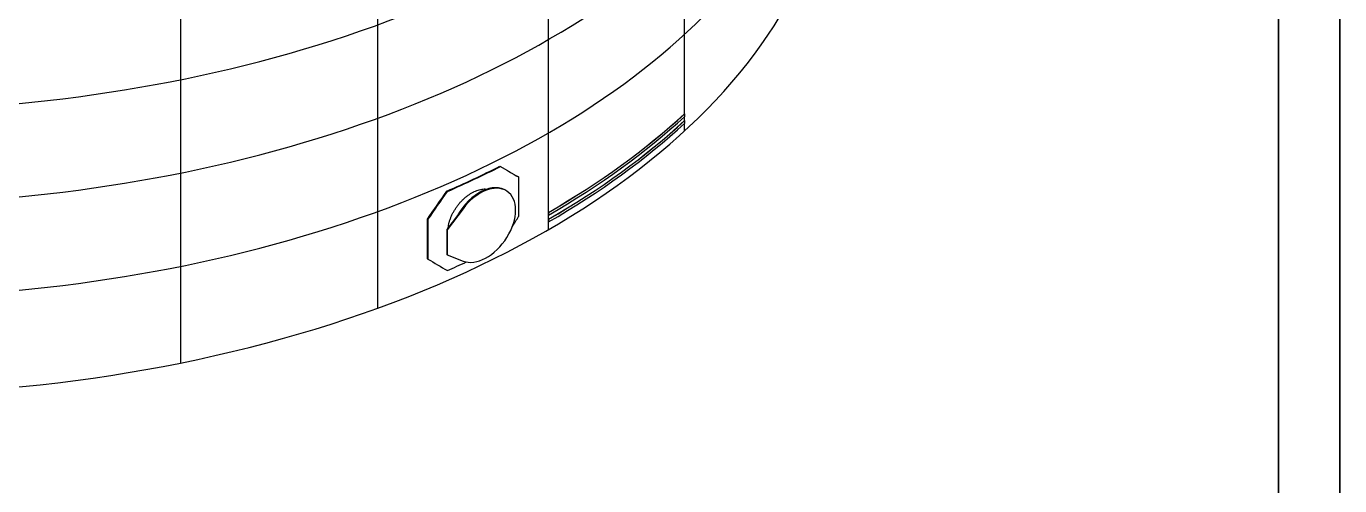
# Model space of a CAD drawing. Header units: millimetres. Extents: x 0 to 126150, y 0 to 89100.
# Drawn here: x 110056 to 126150, y 22360 to 27987 of the extents above; entities that cross this region are included whole.
import ezdxf

# ---------------------------------------------------------------- set-up
doc = ezdxf.new("R2010")
doc.units = ezdxf.units.MM
doc.header["$LTSCALE"] = 150
doc.layers.get('0').update_dxf_attribs({"lineweight": 18})
for name, color, linetype, lineweight in [('Border', 7, 'Continuous', 35), ('Visible', 7, 'Continuous', 25), ('Visible Narrow', 7, 'Continuous', 18)]:
    doc.layers.add(name, color=color, linetype=linetype, lineweight=lineweight)

# ---------------------------------------------------------------- blocks, each defined once
blk = doc.blocks.new('Borders Bigadan Border')
at = {"layer": 'Border'}
for p, q in [((841, 594), (841, 0)), ((836, 5), (836, 589))]:
    blk.add_line(p, q, dxfattribs=at)

msp = doc.modelspace()

# ---------------------------------------------------------------- linework, layer by layer
at = {"layer": 'Visible'}
for p, q in [((118123.26, 26916.27), (118123.26, 44106.93)), ((116454.84, 25708.38), (116454.84, 42966.19)), ((114362.69, 24534.45), (114362.69, 42037.69)), ((111951.74, 23864.12), (111951.74, 41385.73)), ((118123.26, 26916.27), (118124.11, 26915.97)), ((118123.26, 26831.36), (118123.26, 26882.53)), ((118124.11, 26883.31), (118124.11, 26915.97)), ((118123.26, 26831.36), (118124.11, 26831.05)), ((118123.26, 26705.62), (118123.26, 26797.61)), ((118124.11, 26798.39), (118124.11, 26831.05)), ((115860.57, 26273.36), (115867.33, 26269.1)), ((116087.97, 26141.36), (116081.22, 26145.62)), ((116087.97, 26141.36), (116087.97, 25657.18)), ((115215.54, 25963.4), (115209.71, 25968.09)), ((115947.27, 25966.66), (115942.22, 25970.25)), ((115947.27, 25966.66), (115952.31, 25963.08)), ((115403.32, 25756.01), (115209.31, 25497.45)), ((115408.36, 25752.42), (115214.35, 25493.86)), ((114971.34, 25625.06), (114977.17, 25620.37)), ((114971.34, 25140.88), (114971.34, 25625.06)), ((114977.17, 25620.37), (114977.17, 25136.19)), ((116454.83, 25675.71), (116454.83, 25708.37)), ((116454.83, 25708.37), (116455.54, 25707.97)), ((116454.83, 25675.71), (116455.54, 25675.31)), ((116454.83, 25590.8), (116454.83, 25623.46)), ((116454.83, 25623.46), (116455.54, 25623.05)), ((116454.83, 25590.8), (116455.54, 25590.39)), ((116454.84, 25623.46), (116454.84, 25675.71)), ((116454.84, 25497.72), (116454.84, 25590.8)), ((116455.54, 25707.97), (116455.54, 25675.31)), ((116455.54, 25623.05), (116455.54, 25590.39)), ((115209.31, 25497.45), (115214.35, 25493.86)), ((115209.31, 25497.45), (115209.31, 25192.08)), ((115214.35, 25493.86), (115214.35, 25188.49)), ((114977.17, 25136.19), (114971.34, 25140.88)), ((115209.31, 25192.08), (115214.35, 25188.49)), ((115214.35, 25188.49), (115408.36, 25111.92))]:
    msp.add_line(p, q, dxfattribs=at)
for centre, major_axis, ratio, start_param, end_param in [((108004.91, 33846.4), (11950, 0), 0.57735027, 3.14159265, 6.28318531), ((108004.91, 32703.3), (11950, 0), 0.57735027, 3.14159265, 6.28318531), ((108004.91, 31560.21), (11950, 0), 0.57735027, 3.14159265, 6.28318531), ((108004.91, 30376.29), (11950, 0), 0.57735027, 3.92699082, 6.28318531), ((108004.91, 30586.94), (11950, 0), 0.57735027, 5.49778693, 5.72218638), ((108004.91, 30586.94), (-11951, 0), 0.57735027, 2.35619428, 2.58059373), ((108004.91, 30554.28), (11951, 0), 0.57735027, 5.49778693, 5.72218638), ((108004.91, 30502.03), (11950, 0), 0.57735027, 5.49778693, 5.72218638), ((108004.91, 30502.03), (-11951, 0), 0.57735027, 2.35619428, 2.58059373), ((108004.91, 30469.37), (11951, 0), 0.57735027, 5.49778693, 5.72218638), ((108004.91, 31472.43), (-11950, 0), 0.57735027, 2.21794219, 2.28812981), ((108004.91, 31472.43), (11960, 0), 0.57735027, 5.35951412, 5.42974318), ((108004.91, 31230.75), (-11949.24, 7194.45), 0.01873842, 2.29941144, 2.32418385), ((108004.91, 31230.75), (-11959.24, 7200.47), 0.01873842, 2.29943216, 2.32418385), ((108004.91, 31230.75), (9372.13, 14026.82), 0.52855098, 4.66549809, 4.6902705), ((108004.91, 31230.75), (-9379.97, -14038.56), 0.52855098, 1.52390544, 1.54865713), ((115648.23, 25556.58), (293.99, 413.67), 0.63373401, 0, 1.72643785), ((115653.27, 25552.99), (293.99, 413.67), 0.63373401, 0, 1.53003366), ((115653.27, 25552.99), (293.99, 413.67), 0.63373401, 0, 1.53003366), ((115658.32, 25549.41), (-293.99, -413.67), 0.63373401, 0.15512881, 4.67162632), ((108004.91, 30746.57), (8723.33, 14488.56), 0.56472136, 4.69258841, 4.70110735), ((108004.91, 30746.57), (-11946.85, 7982.38), 0.07023087, 2.24006066, 2.26481236), ((108004.91, 30504.88), (-11960, 0), 0.57735027, 2.21792147, 2.24259887)]:
    msp.add_ellipse(centre, major_axis=major_axis, ratio=ratio, start_param=start_param, end_param=end_param, dxfattribs=at)
msp.add_open_spline([(115226.96, 25520.98), (115227.95, 25530.62), (115229.33, 25540.47), (115233.15, 25562.14), (115235.74, 25574), (115241.98, 25597.94), (115245.63, 25610.02), (115253.91, 25634.18), (115258.56, 25646.28), (115268.76, 25670.29), (115274.32, 25682.21), (115286.21, 25705.66), (115292.55, 25717.2), (115305.84, 25739.71), (115312.8, 25750.67), (115327.13, 25771.86), (115334.75, 25782.44), (115350.81, 25803.34), (115359.25, 25813.65), (115376.81, 25833.8), (115385.93, 25843.64), (115404.73, 25862.64), (115414.39, 25871.81), (115434.11, 25889.31), (115444.16, 25897.65), (115464.48, 25913.38), (115474.75, 25920.78), (115495.31, 25934.51), (115505.6, 25940.84), (115526.02, 25952.41), (115536.14, 25957.64), (115556.02, 25966.97), (115566.12, 25971.22), (115586.43, 25978.76), (115596.65, 25982.04), (115616.99, 25987.49), (115627.12, 25989.67), (115647.12, 25992.84), (115656.98, 25993.84), (115676.28, 25994.64), (115685.72, 25994.43), (115697.72, 25993.39), (115700.53, 25993.08), (115703.32, 25992.72)], degree=3, knots=[4.38691704, 4.38691704, 4.38691704, 4.38691704, 7.68504821, 7.68504821, 11.52757232, 11.52757232, 15.37009642, 15.37009642, 19.21262053, 19.21262053, 23.05514464, 23.05514464, 26.89766874, 26.89766874, 30.74019285, 30.74019285, 34.58271678, 34.58271678, 38.42524071, 38.42524071, 42.26776464, 42.26776464, 46.11028857, 46.11028857, 49.9528125, 49.9528125, 53.79533643, 53.79533643, 57.63786036, 57.63786036, 61.48038429, 61.48038429, 65.32290822, 65.32290822, 69.16543215, 69.16543215, 73.00795608, 73.00795608, 76.85048001, 76.85048001, 80.69300394, 80.69300394, 81.88686267, 81.88686267, 81.88686267, 81.88686267], dxfattribs=at)
at = {"layer": 'Visible Narrow'}
msp.add_line((115403.32, 25756.01), (115408.36, 25752.42), dxfattribs=at)

# ---------------------------------------------------------------- block references
at = {"xscale": 150, "yscale": 150, "zscale": 150}
msp.add_blockref('Borders Bigadan Border', (0, 0), dxfattribs=at)

doc.saveas('drawing.dxf')
